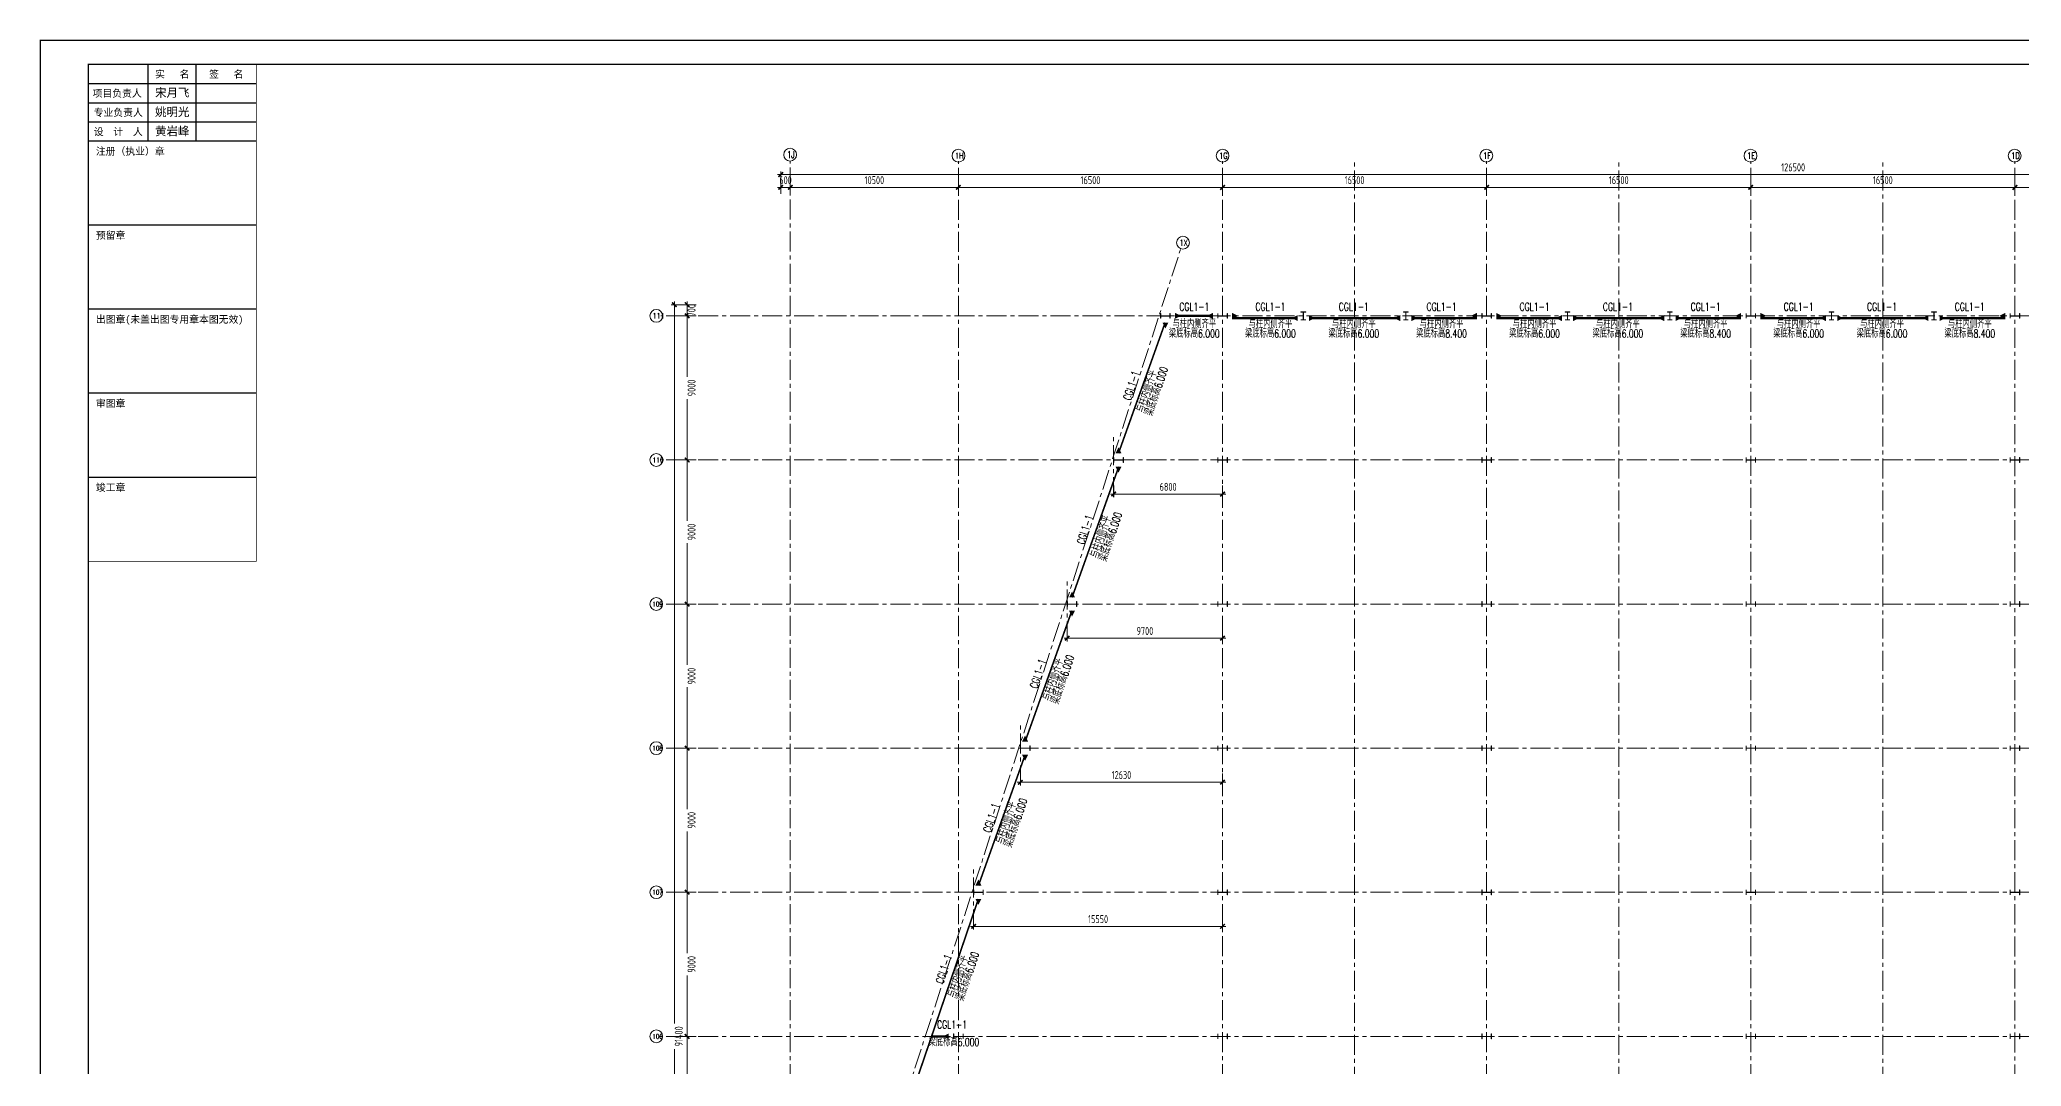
# Model space of a CAD drawing. Extents: x -1201378 to 2367219, y -619313 to 244905.
# Drawn here: x 644244 to 768048, y 180779 to 244905 of the extents above; entities that cross this region are included whole.
import ezdxf
from ezdxf.enums import TextEntityAlignment as Align

# ---------------------------------------------------------------- set-up
doc = ezdxf.new("R2010")
doc.units = 0
doc.header["$LTSCALE"] = 1000
doc.linetypes.add('CENTER', pattern=[2, 1.25, -0.25, 0.25, -0.25])
doc.layers.get('0').update_dxf_attribs({"linetype": 'CONTINUOUS'})
doc.layers.get('Defpoints').update_dxf_attribs({"linetype": 'CONTINUOUS'})
doc.layers.add('0-cxFrame', color=155, linetype='CONTINUOUS')
doc.layers.add('qianming', color=155, linetype='CONTINUOUS')
for name, color, linetype, lineweight in [('0-cxText', 131, 'CONTINUOUS', 25), ('S-axis', 111, 'CONTINUOUS', 0), ('S-bea', 40, 'CONTINUOUS', 0), ('S-col', 2, 'CONTINUOUS', 0), ('S-dote', 5, 'CENTER', 0), ('THIN', 7, 'CONTINUOUS', 0), ('梁', 4, 'CONTINUOUS', 18)]:
    doc.layers.add(name, color=color, linetype=linetype, lineweight=lineweight)
doc.styles.add('_TCH_AXIS', font='COMPLEX', dxfattribs={"bigfont": 'GBCBIG'})
doc.styles.add('cx_biaoti', font='')
doc.styles.add('cx_tuming', font='simhei.ttf')
doc.styles.add('cx_tuqian1', font='')
doc.styles.add('TSSD_Dimension', font='tssdeng.shx', dxfattribs={"width": 0.7, "bigfont": 'hztxt.shx'})
doc.styles.add('TSSD_Rein', font='tj-romans1.shx', dxfattribs={"width": 0.7, "bigfont": 'tj-hztxt.shx'})
doc.styles.add('图框宋体', font='', dxfattribs={"width": 0.75})
doc.styles.add('黑体', font='simhei.ttf', dxfattribs={"width": 0.8})
doc.styles.get('cx_biaoti').set_extended_font_data('SimSun')
doc.styles.get('cx_tuqian1').set_extended_font_data('SimSun')
doc.styles.get('图框宋体').set_extended_font_data('SimSun')
doc.dimstyles.new('TSSD_200_200', dxfattribs={"dimtxt": 500, "dimasz": 200, "dimexe": 200, "dimexo": 500, "dimgap": 200, "dimtad": 1, "dimdec": 0, "dimzin": 0, "dimdsep": 46, "dimtxsty": 'TSSD_Dimension', "dimblk": 'ARCHTICK', "dimcen": 0, "dimdle": 200, "dimclrt": 7, "dimadec": 0, "dimazin": 0, "dimtfac": 1, "dimtdec": 0, "dimtix": 1, "dimtmove": 2, "dimatfit": 3, "dimfxl": 1, "dimtolj": 1, "dimtzin": 0, "dimarcsym": 0})

# ---------------------------------------------------------------- blocks, each defined once
blk = doc.blocks.new('zjcx_lan_xinxi(Dragon)')
for p, q in [((7000, -3200), (0, -3200)), ((7000, -6700), (0, -6700)), ((7000, -10200), (0, -10200)), ((7000, -13700), (0, -13700)), ((7000, -17200), (0, -17200))]:
    blk.add_line(p, q)
at = {"const_width": 25}
blk.add_lwpolyline([(0, -20700), (7000, -20700), (7000, 0), (0, 0)], close=True, dxfattribs=at)
for points in [[(2500, -3200), (2500, 0)], [(4500, -3200), (4500, 0)], [(0, -800), (7000, -800)], [(0, -1600), (7000, -1600)], [(0, -2400), (7000, -2400)]]:
    blk.add_lwpolyline(points)
for points in [[(7000, -3200), (7000, 0)], [(0, -3200), (7000, -3200)], [(0, -20700), (7000, -20700), (7000, -3200)], [(0, -20700), (7000, -20700)]]:
    blk.add_lwpolyline(points, dxfattribs=at)
at = {"style": '图框宋体'}
for s, p in [('实   名', (3500, -400)), ('签   名', (5750, -400)), ('项目负责人', (1204, -1200)), ('专业负责人', (1250, -2000)), ('设  计  人', (1250, -2800))]:
    blk.add_text(s, height=300, dxfattribs=at).set_placement(p, align=Align.MIDDLE)
for s, p in [('注册（执业）章', (318, -3771)), ('预留章', (318, -7271)), ('出图章(未盖出图专用章本图无效)', (318, -10771)), ('审图章', (318, -14271)), ('竣工章', (318, -17771))]:
    blk.add_text(s, height=300, dxfattribs=at).set_placement(p)
blk = doc.blocks.new('T-信息(Dragon)')
at = {"layer": '0-cxFrame'}
blk.add_blockref('zjcx_lan_xinxi(Dragon)', (0, 0), dxfattribs=at)
at = {"layer": 'qianming', "color": 3, "style": 'cx_biaoti'}
for s, p in [('宋月飞', (3497, -1185)), ('姚明光', (3497, -1985)), ('黄岩峰', (3497, -2785))]:
    blk.add_text(s, height=350, dxfattribs=at).set_placement(p, align=Align.MIDDLE_CENTER)
blk = doc.blocks.new('TK22.A0 L(Dragon)')
at = {"layer": '0-cxFrame', "color": 7, "const_width": 0.5}
blk.add_lwpolyline([(0, 0), (-1486, 0), (-1486, 841), (0, 841)], close=True, dxfattribs=at)
at = {"layer": '0-cxFrame', "const_width": 0.5}
blk.add_lwpolyline([(-80, 10), (-1466, 10), (-1466, 831), (-80, 831)], close=True, dxfattribs=at)
at = {"layer": '0-cxFrame', "xscale": 0.009999999999999998, "yscale": 0.009999999999999998, "zscale": 0.009999999999999998}
blk.add_blockref('T-信息(Dragon)', (-1466, 831), dxfattribs=at)
at = {"style": '黑体', "flags": 4}
blk.add_attdef('图幅', text='', height=3.3, dxfattribs=at).set_placement((-40, 3), align=Align.RIGHT)
at = {"layer": '0-cxText', "flags": 4}
for tag, height, style, p in [('建设单位', 3.5, 'cx_tuming', (-45, 240)), ('项目名称', 3.5, 'cx_tuming', (-45, 210)), ('子项名称', 3.5, 'cx_tuming', (-45, 180)), ('工程编号', 3.3, 'cx_tuqian1', (-35, 165)), ('图名1', 3.5, 'cx_tuming', (-45, 87)), ('图名2', 3.5, 'cx_tuming', (-45, 79)), ('图名3', 3.5, 'cx_tuming', (-45, 71)), ('出图日期', 3.3, 'cx_tuqian1', (-39, 60)), ('专业', 3.3, 'cx_tuqian1', (-55, 52)), ('图号', 3.3, 'cx_tuqian1', (-55, 44)), ('版次', 3.3, 'cx_tuqian1', (-20, 44))]:
    blk.add_attdef(tag, text='', height=height, dxfattribs=dict(at, style=style)).set_placement(p, align=Align.MIDDLE)
at = {"layer": 'Defpoints', "color": 6, "flags": 4}
for tag, height, style, p in [('tufu', 3.3, '黑体', (-12, 12)), ('dwfname', 4, 'cx_tuqian1', (-80, 3))]:
    blk.add_attdef(tag, text='', height=height, dxfattribs=dict(at, style=style)).set_placement(p, align=Align.RIGHT)
blk = doc.blocks.new('_FZH')
at = {"layer": 'S-col'}
blk.add_lwpolyline([(-0.37, -0.19), (-0.37, 0.19), (-0.36, 0.19), (-0.36, 0), (0.36, 0), (0.36, 0.19), (0.38, 0.19), (0.38, -0.19), (0.36, -0.19), (0.36, -0.01), (-0.36, -0.01), (-0.36, -0.19)], close=True, dxfattribs=at)
blk = doc.blocks.new('w4234324')
at = {"layer": 'S-col', "xscale": 800.0000000000005, "yscale": 800.0000000000005, "zscale": 800.0000000000005}
for p in [(-230523, 831820), (-226954, 831820), (-210454, 831820), (-193954, 831820), (-177454, 831820), (-160954, 831820), (-144454, 831820), (-233454, 822820), (-226954, 822820), (-210454, 822820), (-193954, 822820), (-177454, 822820), (-160954, 822820), (-144454, 822820), (-236354, 813820), (-226954, 813820), (-210454, 813820), (-193954, 813820), (-177454, 813820), (-160954, 813820), (-144454, 813820), (-239284, 804820), (-226954, 804820), (-210454, 804820), (-193954, 804820), (-177454, 804820), (-160954, 804820), (-144454, 804820), (-242204, 795820), (-226954, 795820), (-210454, 795820), (-193954, 795820), (-177454, 795820), (-160954, 795820), (-144454, 795820), (-243454, 786820), (-226954, 786820), (-210454, 786820), (-193954, 786820), (-177454, 786820), (-160954, 786820), (-144454, 786820), (-248054, 777820), (-243454, 777820), (-226954, 777820), (-210454, 777820), (-193954, 777820), (-177454, 777820), (-160954, 777820), (-144454, 777820), (-250954, 768820), (-243454, 768820), (-226954, 768820), (-210454, 768820), (-193954, 768820), (-177454, 768820), (-160954, 768820), (-144454, 768820), (-253754, 759820), (-243454, 759820), (-226954, 759820), (-210454, 759820), (-193954, 759820), (-177454, 759820), (-160954, 759820), (-144454, 759820), (-253954, 750820), (-243454, 750820), (-226954, 750820), (-210454, 750820), (-193954, 750820), (-177454, 750820), (-160954, 750820), (-144454, 750820), (-253954, 741820), (-243454, 741820), (-226954, 741820), (-210454, 741820), (-193954, 741820), (-177454, 741820), (-160954, 741820), (-144454, 741820)]:
    blk.add_blockref('_FZH', p, dxfattribs=at)
blk = doc.blocks.new('_ArchTick')
at = {"color": 0, "linetype": 'ByBlock', "const_width": 0.5}
blk.add_lwpolyline([(-0.71, -0.71), (0.71, 0.71)], dxfattribs=at)
blk = doc.blocks.new('*D2986')
at = {"layer": 'Defpoints', "color": 0, "transparency": 16777216}
for p in [(-215303, 70027), (-214244, 70027), (-214244, 61027)]:
    blk.add_point(p, dxfattribs=at)
at = {"layer": 'S-axis', "color": 0, "lineweight": -2, "transparency": 16777216}
for p, q in [((-214744, 70027), (-215503, 70027)), ((-215303, 70227), (-215303, 66225)), ((-215303, 60827), (-215303, 64829)), ((-214744, 61027), (-215503, 61027))]:
    blk.add_line(p, q, dxfattribs=at)
at = {"layer": 'S-axis', "color": 0, "lineweight": -2, "transparency": 16777216, "xscale": 200, "yscale": 200, "zscale": 200}
for p, rotation in [((-215303, 70027), 90), ((-215303, 61027), 270)]:
    blk.add_blockref('_ArchTick', p, dxfattribs=dict(at, rotation=rotation))
at = {"layer": 'S-axis', "color": 7, "transparency": 16777216, "insert": (-215028, 65527), "char_height": 500, "attachment_point": 5, "rotation": 90, "style": 'TSSD_Dimension'}
blk.add_mtext('\\A1;9000', dxfattribs=at)
blk = doc.blocks.new('*D2987')
at = {"layer": 'Defpoints', "color": 0, "transparency": 16777216}
for p in [(-215303, 79027), (-214244, 79027), (-214244, 70027)]:
    blk.add_point(p, dxfattribs=at)
at = {"layer": 'S-axis', "color": 0, "lineweight": -2, "transparency": 16777216}
for p, q in [((-214744, 79027), (-215503, 79027)), ((-215303, 79227), (-215303, 75225)), ((-215303, 69827), (-215303, 73829)), ((-214744, 70027), (-215503, 70027))]:
    blk.add_line(p, q, dxfattribs=at)
at = {"layer": 'S-axis', "color": 0, "lineweight": -2, "transparency": 16777216, "xscale": 200, "yscale": 200, "zscale": 200}
for p, rotation in [((-215303, 79027), 90), ((-215303, 70027), 270)]:
    blk.add_blockref('_ArchTick', p, dxfattribs=dict(at, rotation=rotation))
at = {"layer": 'S-axis', "color": 7, "transparency": 16777216, "insert": (-215028, 74527), "char_height": 500, "attachment_point": 5, "rotation": 90, "style": 'TSSD_Dimension'}
blk.add_mtext('\\A1;9000', dxfattribs=at)
blk = doc.blocks.new('*D2988')
at = {"layer": 'Defpoints', "color": 0, "transparency": 16777216}
for p in [(-215303, 88027), (-214244, 88027), (-214244, 79027)]:
    blk.add_point(p, dxfattribs=at)
at = {"layer": 'S-axis', "color": 0, "lineweight": -2, "transparency": 16777216}
for p, q in [((-214744, 88027), (-215503, 88027)), ((-215303, 88227), (-215303, 84225)), ((-215303, 78827), (-215303, 82829)), ((-214744, 79027), (-215503, 79027))]:
    blk.add_line(p, q, dxfattribs=at)
at = {"layer": 'S-axis', "color": 0, "lineweight": -2, "transparency": 16777216, "xscale": 200, "yscale": 200, "zscale": 200}
for p, rotation in [((-215303, 88027), 90), ((-215303, 79027), 270)]:
    blk.add_blockref('_ArchTick', p, dxfattribs=dict(at, rotation=rotation))
at = {"layer": 'S-axis', "color": 7, "transparency": 16777216, "insert": (-215028, 83527), "char_height": 500, "attachment_point": 5, "rotation": 90, "style": 'TSSD_Dimension'}
blk.add_mtext('\\A1;9000', dxfattribs=at)
blk = doc.blocks.new('*D2989')
at = {"layer": 'Defpoints', "color": 0, "transparency": 16777216}
for p in [(-215303, 97027), (-214244, 97027), (-214244, 88027)]:
    blk.add_point(p, dxfattribs=at)
at = {"layer": 'S-axis', "color": 0, "lineweight": -2, "transparency": 16777216}
for p, q in [((-214744, 97027), (-215503, 97027)), ((-215303, 97227), (-215303, 93225)), ((-215303, 87827), (-215303, 91829)), ((-214744, 88027), (-215503, 88027))]:
    blk.add_line(p, q, dxfattribs=at)
at = {"layer": 'S-axis', "color": 0, "lineweight": -2, "transparency": 16777216, "xscale": 200, "yscale": 200, "zscale": 200}
for p, rotation in [((-215303, 97027), 90), ((-215303, 88027), 270)]:
    blk.add_blockref('_ArchTick', p, dxfattribs=dict(at, rotation=rotation))
at = {"layer": 'S-axis', "color": 7, "transparency": 16777216, "insert": (-215028, 92527), "char_height": 500, "attachment_point": 5, "rotation": 90, "style": 'TSSD_Dimension'}
blk.add_mtext('\\A1;9000', dxfattribs=at)
blk = doc.blocks.new('*D2990')
at = {"layer": 'Defpoints', "color": 0, "transparency": 16777216}
for p in [(-215303, 106027), (-214244, 106027), (-214244, 97027)]:
    blk.add_point(p, dxfattribs=at)
at = {"layer": 'S-axis', "color": 0, "lineweight": -2, "transparency": 16777216}
for p, q in [((-214744, 106027), (-215503, 106027)), ((-215303, 106227), (-215303, 102225)), ((-215303, 96827), (-215303, 100829)), ((-214744, 97027), (-215503, 97027))]:
    blk.add_line(p, q, dxfattribs=at)
at = {"layer": 'S-axis', "color": 0, "lineweight": -2, "transparency": 16777216, "xscale": 200, "yscale": 200, "zscale": 200}
for p, rotation in [((-215303, 106027), 90), ((-215303, 97027), 270)]:
    blk.add_blockref('_ArchTick', p, dxfattribs=dict(at, rotation=rotation))
at = {"layer": 'S-axis', "color": 7, "transparency": 16777216, "insert": (-215028, 101527), "char_height": 500, "attachment_point": 5, "rotation": 90, "style": 'TSSD_Dimension'}
blk.add_mtext('\\A1;9000', dxfattribs=at)
blk = doc.blocks.new('*D2991')
at = {"layer": 'Defpoints', "color": 0, "transparency": 16777216}
for p in [(-215303, 115027), (-214244, 115027), (-214244, 106027)]:
    blk.add_point(p, dxfattribs=at)
at = {"layer": 'S-axis', "color": 0, "lineweight": -2, "transparency": 16777216}
for p, q in [((-215303, 115227), (-215303, 111225)), ((-214744, 115027), (-215503, 115027)), ((-215303, 105827), (-215303, 109829)), ((-214744, 106027), (-215503, 106027))]:
    blk.add_line(p, q, dxfattribs=at)
at = {"layer": 'S-axis', "color": 0, "lineweight": -2, "transparency": 16777216, "xscale": 200, "yscale": 200, "zscale": 200}
for p, rotation in [((-215303, 115027), 90), ((-215303, 106027), 270)]:
    blk.add_blockref('_ArchTick', p, dxfattribs=dict(at, rotation=rotation))
at = {"layer": 'S-axis', "color": 7, "transparency": 16777216, "insert": (-215028, 110527), "char_height": 500, "attachment_point": 5, "rotation": 90, "style": 'TSSD_Dimension'}
blk.add_mtext('\\A1;9000', dxfattribs=at)
blk = doc.blocks.new('*D2992')
at = {"layer": 'Defpoints', "color": 0, "transparency": 16777216}
for p in [(-215303, 115727), (-214244, 115727), (-214244, 115027)]:
    blk.add_point(p, dxfattribs=at)
at = {"layer": 'S-axis', "color": 0, "lineweight": -2, "transparency": 16777216}
for p, q in [((-214744, 115727), (-215503, 115727)), ((-215303, 114827), (-215303, 115927)), ((-214744, 115027), (-215503, 115027))]:
    blk.add_line(p, q, dxfattribs=at)
at = {"layer": 'S-axis', "color": 0, "lineweight": -2, "transparency": 16777216, "xscale": 200, "yscale": 200, "zscale": 200}
for p, rotation in [((-215303, 115727), 90), ((-215303, 115027), 270)]:
    blk.add_blockref('_ArchTick', p, dxfattribs=dict(at, rotation=rotation))
at = {"layer": 'S-axis', "color": 7, "transparency": 16777216, "insert": (-215028, 115377), "char_height": 500, "attachment_point": 5, "rotation": 90, "style": 'TSSD_Dimension'}
blk.add_mtext('\\A1;700', dxfattribs=at)
blk = doc.blocks.new('*D2993')
at = {"layer": 'Defpoints', "color": 0, "transparency": 16777216}
for p in [(-208858, 123054), (-209458, 122147), (-208858, 122147)]:
    blk.add_point(p, dxfattribs=at)
at = {"layer": 'S-axis', "color": 0, "lineweight": -2, "transparency": 16777216}
for p, q in [((-209458, 123054), (-209658, 123054)), ((-209458, 122647), (-209458, 123254)), ((-209458, 123054), (-208858, 123054)), ((-208858, 122647), (-208858, 123254)), ((-208858, 123054), (-208658, 123054))]:
    blk.add_line(p, q, dxfattribs=at)
at = {"layer": 'S-axis', "color": 0, "lineweight": -2, "transparency": 16777216, "xscale": 200, "yscale": 200, "zscale": 200}
blk.add_blockref('_ArchTick', (-209458, 123054), dxfattribs=at)
at = {"layer": 'S-axis', "color": 0, "lineweight": -2, "transparency": 16777216, "xscale": 200, "yscale": 200, "zscale": 200, "rotation": 180}
blk.add_blockref('_ArchTick', (-208858, 123054), dxfattribs=at)
at = {"layer": 'S-axis', "color": 7, "transparency": 16777216, "insert": (-209158, 123504), "char_height": 500, "attachment_point": 5, "style": 'TSSD_Dimension'}
blk.add_mtext('\\A1;600', dxfattribs=at)
blk = doc.blocks.new('*D2994')
at = {"layer": 'Defpoints', "color": 0, "transparency": 16777216}
for p in [(-198358, 123054), (-208858, 122147), (-198358, 122147)]:
    blk.add_point(p, dxfattribs=at)
at = {"layer": 'S-axis', "color": 0, "lineweight": -2, "transparency": 16777216}
for p, q in [((-209058, 123054), (-198158, 123054)), ((-208858, 122647), (-208858, 123254)), ((-198358, 122647), (-198358, 123254))]:
    blk.add_line(p, q, dxfattribs=at)
at = {"layer": 'S-axis', "color": 0, "lineweight": -2, "transparency": 16777216, "xscale": 200, "yscale": 200, "zscale": 200, "rotation": 180}
blk.add_blockref('_ArchTick', (-208858, 123054), dxfattribs=at)
at = {"layer": 'S-axis', "color": 0, "lineweight": -2, "transparency": 16777216, "xscale": 200, "yscale": 200, "zscale": 200}
blk.add_blockref('_ArchTick', (-198358, 123054), dxfattribs=at)
at = {"layer": 'S-axis', "color": 7, "transparency": 16777216, "insert": (-203608, 123504), "char_height": 500, "attachment_point": 5, "style": 'TSSD_Dimension'}
blk.add_mtext('\\A1;10500', dxfattribs=at)
blk = doc.blocks.new('*D2995')
at = {"layer": 'Defpoints', "color": 0, "transparency": 16777216}
for p in [(-181858, 123054), (-198358, 122147), (-181858, 122147)]:
    blk.add_point(p, dxfattribs=at)
at = {"layer": 'S-axis', "color": 0, "lineweight": -2, "transparency": 16777216}
for p, q in [((-198558, 123054), (-181658, 123054)), ((-198358, 122647), (-198358, 123254)), ((-181858, 122647), (-181858, 123254))]:
    blk.add_line(p, q, dxfattribs=at)
at = {"layer": 'S-axis', "color": 0, "lineweight": -2, "transparency": 16777216, "xscale": 200, "yscale": 200, "zscale": 200, "rotation": 180}
blk.add_blockref('_ArchTick', (-198358, 123054), dxfattribs=at)
at = {"layer": 'S-axis', "color": 0, "lineweight": -2, "transparency": 16777216, "xscale": 200, "yscale": 200, "zscale": 200}
blk.add_blockref('_ArchTick', (-181858, 123054), dxfattribs=at)
at = {"layer": 'S-axis', "color": 7, "transparency": 16777216, "insert": (-190108, 123504), "char_height": 500, "attachment_point": 5, "style": 'TSSD_Dimension'}
blk.add_mtext('\\A1;16500', dxfattribs=at)
blk = doc.blocks.new('*D2996')
at = {"layer": 'Defpoints', "color": 0, "transparency": 16777216}
for p in [(-165358, 123054), (-181858, 122147), (-165358, 122147)]:
    blk.add_point(p, dxfattribs=at)
at = {"layer": 'S-axis', "color": 0, "lineweight": -2, "transparency": 16777216}
for p, q in [((-182058, 123054), (-165158, 123054)), ((-181858, 122647), (-181858, 123254)), ((-165358, 122647), (-165358, 123254))]:
    blk.add_line(p, q, dxfattribs=at)
at = {"layer": 'S-axis', "color": 0, "lineweight": -2, "transparency": 16777216, "xscale": 200, "yscale": 200, "zscale": 200, "rotation": 180}
blk.add_blockref('_ArchTick', (-181858, 123054), dxfattribs=at)
at = {"layer": 'S-axis', "color": 0, "lineweight": -2, "transparency": 16777216, "xscale": 200, "yscale": 200, "zscale": 200}
blk.add_blockref('_ArchTick', (-165358, 123054), dxfattribs=at)
at = {"layer": 'S-axis', "color": 7, "transparency": 16777216, "insert": (-173608, 123504), "char_height": 500, "attachment_point": 5, "style": 'TSSD_Dimension'}
blk.add_mtext('\\A1;16500', dxfattribs=at)
blk = doc.blocks.new('*D2997')
at = {"layer": 'Defpoints', "color": 0, "transparency": 16777216}
for p in [(-148858, 123054), (-165358, 122147), (-148858, 122147)]:
    blk.add_point(p, dxfattribs=at)
at = {"layer": 'S-axis', "color": 0, "lineweight": -2, "transparency": 16777216}
for p, q in [((-165558, 123054), (-148658, 123054)), ((-165358, 122647), (-165358, 123254)), ((-148858, 122647), (-148858, 123254))]:
    blk.add_line(p, q, dxfattribs=at)
at = {"layer": 'S-axis', "color": 0, "lineweight": -2, "transparency": 16777216, "xscale": 200, "yscale": 200, "zscale": 200, "rotation": 180}
blk.add_blockref('_ArchTick', (-165358, 123054), dxfattribs=at)
at = {"layer": 'S-axis', "color": 0, "lineweight": -2, "transparency": 16777216, "xscale": 200, "yscale": 200, "zscale": 200}
blk.add_blockref('_ArchTick', (-148858, 123054), dxfattribs=at)
at = {"layer": 'S-axis', "color": 7, "transparency": 16777216, "insert": (-157108, 123504), "char_height": 500, "attachment_point": 5, "style": 'TSSD_Dimension'}
blk.add_mtext('\\A1;16500', dxfattribs=at)
blk = doc.blocks.new('*D2998')
at = {"layer": 'Defpoints', "color": 0, "transparency": 16777216}
for p in [(-132358, 123054), (-148858, 122147), (-132358, 122147)]:
    blk.add_point(p, dxfattribs=at)
at = {"layer": 'S-axis', "color": 0, "lineweight": -2, "transparency": 16777216}
for p, q in [((-149058, 123054), (-132158, 123054)), ((-148858, 122647), (-148858, 123254)), ((-132358, 122647), (-132358, 123254))]:
    blk.add_line(p, q, dxfattribs=at)
at = {"layer": 'S-axis', "color": 0, "lineweight": -2, "transparency": 16777216, "xscale": 200, "yscale": 200, "zscale": 200, "rotation": 180}
blk.add_blockref('_ArchTick', (-148858, 123054), dxfattribs=at)
at = {"layer": 'S-axis', "color": 0, "lineweight": -2, "transparency": 16777216, "xscale": 200, "yscale": 200, "zscale": 200}
blk.add_blockref('_ArchTick', (-132358, 123054), dxfattribs=at)
at = {"layer": 'S-axis', "color": 7, "transparency": 16777216, "insert": (-140608, 123504), "char_height": 500, "attachment_point": 5, "style": 'TSSD_Dimension'}
blk.add_mtext('\\A1;16500', dxfattribs=at)
blk = doc.blocks.new('*D2999')
at = {"layer": 'Defpoints', "color": 0, "transparency": 16777216}
for p in [(-115858, 123054), (-132358, 122147), (-115858, 122147)]:
    blk.add_point(p, dxfattribs=at)
at = {"layer": 'S-axis', "color": 0, "lineweight": -2, "transparency": 16777216}
for p, q in [((-132558, 123054), (-115658, 123054)), ((-132358, 122647), (-132358, 123254)), ((-115858, 122647), (-115858, 123254))]:
    blk.add_line(p, q, dxfattribs=at)
at = {"layer": 'S-axis', "color": 0, "lineweight": -2, "transparency": 16777216, "xscale": 200, "yscale": 200, "zscale": 200, "rotation": 180}
blk.add_blockref('_ArchTick', (-132358, 123054), dxfattribs=at)
at = {"layer": 'S-axis', "color": 0, "lineweight": -2, "transparency": 16777216, "xscale": 200, "yscale": 200, "zscale": 200}
blk.add_blockref('_ArchTick', (-115858, 123054), dxfattribs=at)
at = {"layer": 'S-axis', "color": 7, "transparency": 16777216, "insert": (-124108, 123504), "char_height": 500, "attachment_point": 5, "style": 'TSSD_Dimension'}
blk.add_mtext('\\A1;16500', dxfattribs=at)
blk = doc.blocks.new('*D3019')
at = {"layer": 'Defpoints', "color": 0, "transparency": 16777216}
for p in [(-82958, 123854), (-209458, 122247), (-82958, 122247)]:
    blk.add_point(p, dxfattribs=at)
at = {"layer": 'S-axis', "color": 0, "lineweight": -2, "transparency": 16777216}
for p, q in [((-209658, 123854), (-82758, 123854)), ((-209458, 122747), (-209458, 124054)), ((-82958, 122747), (-82958, 124054))]:
    blk.add_line(p, q, dxfattribs=at)
at = {"layer": 'S-axis', "color": 0, "lineweight": -2, "transparency": 16777216, "xscale": 200, "yscale": 200, "zscale": 200, "rotation": 180}
blk.add_blockref('_ArchTick', (-209458, 123854), dxfattribs=at)
at = {"layer": 'S-axis', "color": 0, "lineweight": -2, "transparency": 16777216, "xscale": 200, "yscale": 200, "zscale": 200}
blk.add_blockref('_ArchTick', (-82958, 123854), dxfattribs=at)
at = {"layer": 'S-axis', "color": 7, "transparency": 16777216, "insert": (-146208, 124304), "char_height": 500, "attachment_point": 5, "style": 'TSSD_Dimension'}
blk.add_mtext('\\A1;126500', dxfattribs=at)
blk = doc.blocks.new('*D3020')
at = {"layer": 'Defpoints', "color": 0, "transparency": 16777216}
for p in [(-216103, 115727), (-214344, 115727), (-214344, 24327)]:
    blk.add_point(p, dxfattribs=at)
at = {"layer": 'S-axis', "color": 0, "lineweight": -2, "transparency": 16777216}
for p, q in [((-214844, 115727), (-216303, 115727)), ((-216103, 115927), (-216103, 70833)), ((-216103, 24127), (-216103, 69221)), ((-214844, 24327), (-216303, 24327))]:
    blk.add_line(p, q, dxfattribs=at)
at = {"layer": 'S-axis', "color": 0, "lineweight": -2, "transparency": 16777216, "xscale": 200, "yscale": 200, "zscale": 200}
for p, rotation in [((-216103, 115727), 90), ((-216103, 24327), 270)]:
    blk.add_blockref('_ArchTick', p, dxfattribs=dict(at, rotation=rotation))
at = {"layer": 'S-axis', "color": 7, "transparency": 16777216, "insert": (-215828, 70027), "char_height": 500, "attachment_point": 5, "rotation": 90, "style": 'TSSD_Dimension'}
blk.add_mtext('\\A1;91400', dxfattribs=at)
blk = doc.blocks.new('*D3035')
at = {"layer": 'Defpoints', "color": 0, "transparency": 16777216}
for p in [(-188658, 104937), (-181858, 104937), (-181858, 103899)]:
    blk.add_point(p, dxfattribs=at)
at = {"layer": 'S-axis', "color": 0, "lineweight": -2, "transparency": 16777216}
for p, q in [((-188658, 104437), (-188658, 103699)), ((-181858, 104437), (-181858, 103699)), ((-188858, 103899), (-181658, 103899))]:
    blk.add_line(p, q, dxfattribs=at)
at = {"layer": 'S-axis', "color": 0, "lineweight": -2, "transparency": 16777216, "xscale": 200, "yscale": 200, "zscale": 200, "rotation": 180}
blk.add_blockref('_ArchTick', (-188658, 103899), dxfattribs=at)
at = {"layer": 'S-axis', "color": 0, "lineweight": -2, "transparency": 16777216, "xscale": 200, "yscale": 200, "zscale": 200}
blk.add_blockref('_ArchTick', (-181858, 103899), dxfattribs=at)
at = {"layer": 'S-axis', "color": 7, "transparency": 16777216, "insert": (-185258, 104349), "char_height": 500, "attachment_point": 5, "style": 'TSSD_Dimension'}
blk.add_mtext('\\A1;6800', dxfattribs=at)
blk = doc.blocks.new('*D3036')
at = {"layer": 'Defpoints', "color": 0, "transparency": 16777216}
for p in [(-191558, 95937), (-181858, 95937), (-181858, 94899)]:
    blk.add_point(p, dxfattribs=at)
at = {"layer": 'S-axis', "color": 0, "lineweight": -2, "transparency": 16777216}
for p, q in [((-191558, 95437), (-191558, 94699)), ((-181858, 95437), (-181858, 94699)), ((-191758, 94899), (-181658, 94899))]:
    blk.add_line(p, q, dxfattribs=at)
at = {"layer": 'S-axis', "color": 0, "lineweight": -2, "transparency": 16777216, "xscale": 200, "yscale": 200, "zscale": 200, "rotation": 180}
blk.add_blockref('_ArchTick', (-191558, 94899), dxfattribs=at)
at = {"layer": 'S-axis', "color": 0, "lineweight": -2, "transparency": 16777216, "xscale": 200, "yscale": 200, "zscale": 200}
blk.add_blockref('_ArchTick', (-181858, 94899), dxfattribs=at)
at = {"layer": 'S-axis', "color": 7, "transparency": 16777216, "insert": (-186708, 95349), "char_height": 500, "attachment_point": 5, "style": 'TSSD_Dimension'}
blk.add_mtext('\\A1;9700', dxfattribs=at)
blk = doc.blocks.new('*D3037')
at = {"layer": 'Defpoints', "color": 0, "transparency": 16777216}
for p in [(-194488, 86937), (-181858, 86937), (-181858, 85899)]:
    blk.add_point(p, dxfattribs=at)
at = {"layer": 'S-axis', "color": 0, "lineweight": -2, "transparency": 16777216}
for p, q in [((-194688, 85899), (-181658, 85899)), ((-194488, 86437), (-194488, 85699)), ((-181858, 86437), (-181858, 85699))]:
    blk.add_line(p, q, dxfattribs=at)
at = {"layer": 'S-axis', "color": 0, "lineweight": -2, "transparency": 16777216, "xscale": 200, "yscale": 200, "zscale": 200, "rotation": 180}
blk.add_blockref('_ArchTick', (-194488, 85899), dxfattribs=at)
at = {"layer": 'S-axis', "color": 0, "lineweight": -2, "transparency": 16777216, "xscale": 200, "yscale": 200, "zscale": 200}
blk.add_blockref('_ArchTick', (-181858, 85899), dxfattribs=at)
at = {"layer": 'S-axis', "color": 7, "transparency": 16777216, "insert": (-188173, 86349), "char_height": 500, "attachment_point": 5, "style": 'TSSD_Dimension'}
blk.add_mtext('\\A1;12630', dxfattribs=at)
blk = doc.blocks.new('*D3038')
at = {"layer": 'Defpoints', "color": 0, "transparency": 16777216}
for p in [(-197408, 77937), (-181858, 77937), (-181858, 76899)]:
    blk.add_point(p, dxfattribs=at)
at = {"layer": 'S-axis', "color": 0, "lineweight": -2, "transparency": 16777216}
for p, q in [((-197608, 76899), (-181658, 76899)), ((-197408, 77437), (-197408, 76699)), ((-181858, 77437), (-181858, 76699))]:
    blk.add_line(p, q, dxfattribs=at)
at = {"layer": 'S-axis', "color": 0, "lineweight": -2, "transparency": 16777216, "xscale": 200, "yscale": 200, "zscale": 200, "rotation": 180}
blk.add_blockref('_ArchTick', (-197408, 76899), dxfattribs=at)
at = {"layer": 'S-axis', "color": 0, "lineweight": -2, "transparency": 16777216, "xscale": 200, "yscale": 200, "zscale": 200}
blk.add_blockref('_ArchTick', (-181858, 76899), dxfattribs=at)
at = {"layer": 'S-axis', "color": 7, "transparency": 16777216, "insert": (-189633, 77349), "char_height": 500, "attachment_point": 5, "style": 'TSSD_Dimension'}
blk.add_mtext('\\A1;15550', dxfattribs=at)
blk = doc.blocks.new('1#轴网')
at = {"layer": 'S-axis'}
for centre in [(-208871.4, 125094.1), (-198353.4, 125033.1), (-181853.4, 125033.1), (-165373.4, 125033.1), (-148873.4, 125033.1), (-132373.4, 125033.1), (-184329.1, 119599.4), (-217234.2, 115028.1), (-217234.2, 106028.1), (-217234.2, 97028.1), (-217234.2, 88028.1), (-217234.2, 79028.1), (-217234.2, 70028.1)]:
    blk.add_circle(centre, 400, dxfattribs=at)
at = {"layer": 'S-dote'}
for p, q in [((-208858.4, 19038.1), (-208858.4, 124694.3)), ((-198358.5, 19033), (-198358.5, 124689.3)), ((-181858.5, 19033.1), (-181858.5, 124689.3)), ((-173608.5, 18867), (-173608.5, 124689.3)), ((-165358.5, 19033.1), (-165358.5, 124689.3)), ((-157108.5, 18867), (-157108.5, 124689.3)), ((-148858.5, 19032.5), (-148858.5, 124689.3)), ((-140608.5, 18867), (-140608.5, 124689.3)), ((-132358.5, 19024), (-132358.5, 124689.3)), ((-99358.5, 115027), (-216950.7, 115027)), ((-188658.5, 103697), (-188658.5, 107487)), ((-99358.5, 106027), (-216950.7, 106027)), ((-191558.5, 94697), (-191558.5, 98487)), ((-99358.5, 97027), (-216950.7, 97027)), ((-194488.5, 85697), (-194488.5, 89487)), ((-99358.5, 88027), (-216950.7, 88027)), ((-197408.5, 76697), (-197408.5, 80487)), ((-99358.5, 79027), (-216950.7, 79027)), ((-99358.5, 70027), (-216950.7, 70027))]:
    blk.add_line(p, q, dxfattribs=at)
blk.add_lwpolyline([(-210946, 37609.6), (-184459.5, 119241.7)], dxfattribs=at)
at = {"layer": 'S-axis', "style": '_TCH_AXIS', "width": 0.705882}
for s, height, p in [('1J', 421.66, (-209055.6, 124883.3)), ('1H', 362.68, (-198566.7, 124851.8)), ('1G', 374.97, (-182061.3, 124845.6)), ('1F', 387.75, (-165575.4, 124839.2)), ('1E', 387.75, (-149075.4, 124839.2)), ('1D', 381.3, (-132578.4, 124842.5)), ('1X', 374.97, (-184537.1, 119411.9)), ('111', 339.64, (-217456.8, 114858.3)), ('110', 313.67, (-217466.1, 105871.3)), ('109', 290.63, (-217473.5, 96882.8)), ('108', 290.63, (-217473.5, 87882.8)), ('107', 290.63, (-217473.5, 78882.8)), ('106', 290.63, (-217473.5, 69882.8))]:
    blk.add_text(s, height=height, dxfattribs=at).set_placement(p)
at = {"layer": 'S-axis'}
for p1, p2, distance, picture, middle in [((-209458.5, 122147), (-208858.4, 122147), 906.7, '*D2993', (-209158.4, 123503.7)), ((-209458.5, 122247), (-82958.5, 122247), 1606.7, '*D3019', (-146208.5, 124303.7)), ((-208858.4, 122147), (-198358.5, 122147), 906.7, '*D2994', (-203608.4, 123503.7)), ((-198358.5, 122147), (-181858.5, 122147), 906.7, '*D2995', (-190108.5, 123503.7)), ((-181858.5, 122147), (-165358.5, 122147), 906.7, '*D2996', (-173608.5, 123503.7)), ((-165358.5, 122147), (-148858.5, 122147), 906.7, '*D2997', (-157108.5, 123503.7)), ((-148858.5, 122147), (-132358.5, 122147), 906.7, '*D2998', (-140608.5, 123503.7)), ((-132358.5, 122147), (-115858.5, 122147), 906.7, '*D2999', (-124108.5, 123503.7)), ((-188658.5, 104937), (-181858.5, 104937), -1037.5, '*D3035', (-185258.5, 104349.5)), ((-191558.5, 95937), (-181858.5, 95937), -1037.5, '*D3036', (-186708.5, 95349.5)), ((-194488.5, 86937), (-181858.5, 86937), -1037.5, '*D3037', (-188173.5, 86349.5)), ((-197408.5, 77937), (-181858.5, 77937), -1037.5, '*D3038', (-189633.5, 77349.5))]:
    dim = blk.add_aligned_dim(p1=p1, p2=p2, distance=distance, dimstyle='TSSD_200_200', dxfattribs=at)
    dim.commit()
    dim.dimension.update_dxf_attribs({"geometry": picture, "text_midpoint": middle})
for base, p1, p2, picture, middle in [((-216102.5, 115727), (-214344.3, 24327), (-214344.3, 115727), '*D3020', (-215827.5, 70027)), ((-215302.5, 115727), (-214244.3, 115027), (-214244.3, 115727), '*D2992', (-215027.5, 115377)), ((-215302.5, 115027), (-214244.3, 106027), (-214244.3, 115027), '*D2991', (-215027.5, 110527)), ((-215302.5, 106027), (-214244.3, 97027), (-214244.3, 106027), '*D2990', (-215027.5, 101527)), ((-215302.5, 97027), (-214244.3, 88027), (-214244.3, 97027), '*D2989', (-215027.5, 92527)), ((-215302.5, 88027), (-214244.3, 79027), (-214244.3, 88027), '*D2988', (-215027.5, 83527)), ((-215302.5, 79027), (-214244.3, 70027), (-214244.3, 79027), '*D2987', (-215027.5, 74527)), ((-215302.5, 70027), (-214244.3, 61027), (-214244.3, 70027), '*D2986', (-215027.5, 65527))]:
    dim = blk.add_linear_dim(base=base, p1=p1, p2=p2, angle=90, dimstyle='TSSD_200_200', dxfattribs=at)
    dim.commit()
    dim.dimension.update_dxf_attribs({"geometry": picture, "text_midpoint": middle, "dimtype": 161})

msp = doc.modelspace()

# ---------------------------------------------------------------- linework, layer by layer
at = {"layer": 'S-bea'}
for points in [[(715173, 227651.8, 375, 0, 0), (715548, 227651.8, 375, 0, 0)], [(717541.5, 227651.8, 375, 0, 0), (717166.5, 227651.8, 375, 0, 0)], [(717541.5, 227651.8, 375, 0, 0), (717166.5, 227651.8, 375, 0, 0)], [(718741.5, 227651.8, 375, 0, 0), (719116.5, 227651.8, 375, 0, 0)], [(734041.5, 227651.8, 375, 0, 0), (733666.5, 227651.8, 375, 0, 0)], [(734041.5, 227651.8, 375, 0, 0), (733666.5, 227651.8, 375, 0, 0)], [(735241.5, 227651.8, 375, 0, 0), (735616.5, 227651.8, 375, 0, 0)], [(750541.5, 227651.8, 375, 0, 0), (750166.5, 227651.8, 375, 0, 0)], [(750541.5, 227651.8, 375, 0, 0), (750166.5, 227651.8, 375, 0, 0)], [(751741.5, 227651.8, 375, 0, 0), (752116.5, 227651.8, 375, 0, 0)], [(767041.5, 227651.8, 375, 0, 0), (766666.5, 227651.8, 375, 0, 0)], [(767041.5, 227651.8, 375, 0, 0), (766666.5, 227651.8, 375, 0, 0)], [(714573, 227236.8, 375, 0, 0), (714573, 226861.8, 375, 0, 0)], [(722841.5, 227514.8, 375, 0, 0), (722466.5, 227514.8, 375, 0, 0)], [(723541.5, 227514.8, 375, 0, 0), (723916.5, 227514.8, 375, 0, 0)], [(729241.5, 227514.8, 375, 0, 0), (728866.5, 227514.8, 375, 0, 0)], [(729941.5, 227514.8, 375, 0, 0), (730316.5, 227514.8, 375, 0, 0)], [(739341.5, 227514.8, 375, 0, 0), (738966.5, 227514.8, 375, 0, 0)], [(740041.5, 227514.8, 375, 0, 0), (740416.5, 227514.8, 375, 0, 0)], [(745741.5, 227514.8, 375, 0, 0), (745366.5, 227514.8, 375, 0, 0)], [(746441.5, 227514.8, 375, 0, 0), (746816.5, 227514.8, 375, 0, 0)], [(755841.5, 227514.8, 375, 0, 0), (755466.5, 227514.8, 375, 0, 0)], [(756541.5, 227514.8, 375, 0, 0), (756916.5, 227514.8, 375, 0, 0)], [(762241.5, 227514.8, 375, 0, 0), (761866.5, 227514.8, 375, 0, 0)], [(762941.5, 227514.8, 375, 0, 0), (763316.5, 227514.8, 375, 0, 0)], [(711641.5, 219066.8, 375, 0, 0), (711641.5, 219441.8, 375, 0, 0)], [(711641.5, 218236.8, 375, 0, 0), (711641.5, 217861.8, 375, 0, 0)], [(708741.5, 210066.8, 375, 0, 0), (708741.5, 210441.8, 375, 0, 0)], [(708741.5, 209236.8, 375, 0, 0), (708741.5, 208861.8, 375, 0, 0)], [(705811.5, 201066.8, 375, 0, 0), (705811.5, 201441.8, 375, 0, 0)], [(705811.5, 200236.8, 375, 0, 0), (705811.5, 199861.8, 375, 0, 0)], [(702891.5, 192066.8, 375, 0, 0), (702891.5, 192441.8, 375, 0, 0)], [(702891.5, 191236.8, 375, 0, 0), (702891.5, 190861.8, 375, 0, 0)], [(701041.5, 182651.8, 375, 0, 0), (700666.5, 182651.8, 375, 0, 0)], [(701041.5, 182651.8, 375, 0, 0), (700666.5, 182651.8, 375, 0, 0)]]:
    msp.add_lwpolyline(points, format="xyseb", dxfattribs=at)
at = {"layer": 'S-bea', "const_width": 150}
for points in [[(715173, 227651.8), (717541.5, 227651.8)], [(718741.5, 227514.8), (722841.5, 227514.8)], [(723541.5, 227514.8), (729241.5, 227514.8)], [(729941.5, 227514.8), (734041.5, 227514.8)], [(735241.5, 227514.8), (739341.5, 227514.8)], [(740041.5, 227514.8), (745741.5, 227514.8)], [(746441.5, 227514.8), (750541.5, 227514.8)], [(751741.5, 227514.8), (755841.5, 227514.8)], [(756541.5, 227514.8), (762241.5, 227514.8)], [(762941.5, 227514.8), (767041.5, 227514.8)], [(701041.5, 182651.8), (699966.5, 182651.8)]]:
    msp.add_lwpolyline(points, dxfattribs=at)
at = {"layer": 'S-col'}
for points in [[(723341.5, 227401.8), (723041.5, 227401.8), (723041.5, 227413.8), (723187.5, 227413.8), (723187.5, 227889.8), (723041.5, 227889.8), (723041.5, 227901.8), (723341.5, 227901.8), (723341.5, 227889.8), (723195.5, 227889.8), (723195.5, 227413.8), (723341.5, 227413.8)], [(729441.5, 227401.8), (729741.5, 227401.8), (729741.5, 227413.8), (729595.5, 227413.8), (729595.5, 227889.8), (729741.5, 227889.8), (729741.5, 227901.8), (729441.5, 227901.8), (729441.5, 227889.8), (729587.5, 227889.8), (729587.5, 227413.8), (729441.5, 227413.8)], [(739841.5, 227401.8), (739541.5, 227401.8), (739541.5, 227413.8), (739687.5, 227413.8), (739687.5, 227889.8), (739541.5, 227889.8), (739541.5, 227901.8), (739841.5, 227901.8), (739841.5, 227889.8), (739695.5, 227889.8), (739695.5, 227413.8), (739841.5, 227413.8)], [(745941.5, 227401.8), (746241.5, 227401.8), (746241.5, 227413.8), (746095.5, 227413.8), (746095.5, 227889.8), (746241.5, 227889.8), (746241.5, 227901.8), (745941.5, 227901.8), (745941.5, 227889.8), (746087.5, 227889.8), (746087.5, 227413.8), (745941.5, 227413.8)], [(756341.5, 227401.8), (756041.5, 227401.8), (756041.5, 227413.8), (756187.5, 227413.8), (756187.5, 227889.8), (756041.5, 227889.8), (756041.5, 227901.8), (756341.5, 227901.8), (756341.5, 227889.8), (756195.5, 227889.8), (756195.5, 227413.8), (756341.5, 227413.8)], [(762441.5, 227401.8), (762741.5, 227401.8), (762741.5, 227413.8), (762595.5, 227413.8), (762595.5, 227889.8), (762741.5, 227889.8), (762741.5, 227901.8), (762441.5, 227901.8), (762441.5, 227889.8), (762587.5, 227889.8), (762587.5, 227413.8), (762441.5, 227413.8)]]:
    msp.add_lwpolyline(points, close=True, dxfattribs=at)
at = {"layer": '梁', "linetype": 'Continuous', "const_width": 100}
for points in [[(711641.5, 219066.8), (714561.5, 227236.8)], [(708741.5, 210066.8), (711661.5, 218236.8)], [(705811.5, 201066.8), (708731.5, 209236.8)], [(702891.5, 192066.8), (705811.5, 200236.8)], [(697041.5, 174066.8), (702891.5, 191236.8)]]:
    msp.add_lwpolyline(points, dxfattribs=at)

# ---------------------------------------------------------------- block references
at = {"layer": '0-cxFrame', "xscale": 150, "yscale": 150, "zscale": 150}
msp.add_blockref('TK22.A0 L(Dragon)', (867181.8, 118717.3), dxfattribs=at)
at = {"layer": 'S-axis'}
msp.add_blockref('1#轴网', (900000, 112624.8), dxfattribs=at)
at = {"layer": 'S-col'}
msp.add_blockref('w4234324', (945095.7, -604168.2), dxfattribs=at)

# ---------------------------------------------------------------- texts
at = {"layer": 'THIN', "style": 'TSSD_Rein', "width": 0.7}
for s, p in [('CGL1-1', (716379.9, 227823.5)), ('CGL1-1', (721135.8, 227823.5)), ('CGL1-1', (726343.4, 227823.5)), ('CGL1-1', (731825.9, 227823.5)), ('CGL1-1', (737635.8, 227823.5)), ('CGL1-1', (742843.4, 227823.5)), ('CGL1-1', (748325.9, 227823.5)), ('CGL1-1', (754135.8, 227823.5)), ('CGL1-1', (759343.4, 227823.5)), ('CGL1-1', (764825.9, 227823.5)), ('梁底标高6.000', (716379.9, 226145.4)), ('与柱内侧齐平', (716379.9, 226742.1)), ('梁底标高6.000', (721135.8, 226145.4)), ('与柱内侧齐平', (721135.8, 226742.1)), ('梁底标高6.000', (726343.4, 226145.4)), ('与柱内侧齐平', (726343.4, 226742.1)), ('梁底标高8.400', (731825.9, 226145.4)), ('与柱内侧齐平', (731825.9, 226742.1)), ('梁底标高6.000', (737635.8, 226145.4)), ('与柱内侧齐平', (737635.8, 226742.1)), ('梁底标高6.000', (742843.4, 226145.4)), ('与柱内侧齐平', (742843.4, 226742.1)), ('梁底标高8.400', (748325.9, 226145.4)), ('与柱内侧齐平', (748325.9, 226742.1)), ('梁底标高6.000', (754135.8, 226145.4)), ('与柱内侧齐平', (754135.8, 226742.1)), ('梁底标高6.000', (759343.4, 226145.4)), ('与柱内侧齐平', (759343.4, 226742.1)), ('梁底标高8.400', (764825.9, 226145.4)), ('与柱内侧齐平', (764825.9, 226742.1)), ('CGL1-1', (701246.2, 182988.3)), ('梁底标高6.000', (701361.3, 181893.6))]:
    msp.add_text(s, height=500, dxfattribs=at).set_placement(p, align=Align.BOTTOM_CENTER)
for s, p in [('CGL1-1', (712830.5, 223176.9)), ('梁底标高6.000', (714397.4, 222821.5)), ('与柱内侧齐平', (713800.8, 222821.5)), ('CGL1-1', (709930.5, 214176.9)), ('与柱内侧齐平', (710931.7, 213731.4)), ('梁底标高6.000', (711528.4, 213731.4)), ('CGL1-1', (707000.5, 205176.9)), ('与柱内侧齐平', (707940.8, 204819.7)), ('梁底标高6.000', (708537.5, 204819.7)), ('CGL1-1', (704080.5, 196176.9)), ('与柱内侧齐平', (705011.6, 195869.7)), ('梁底标高6.000', (705608.3, 195869.7)), ('CGL1-1', (701117, 186735.6)), ('与柱内侧齐平', (702001.1, 186275.5)), ('梁底标高6.000', (702597.8, 186275.5))]:
    msp.add_text(s, height=500, rotation=72, dxfattribs=at).set_placement(p, align=Align.BOTTOM_CENTER)

doc.saveas('drawing.dxf')
